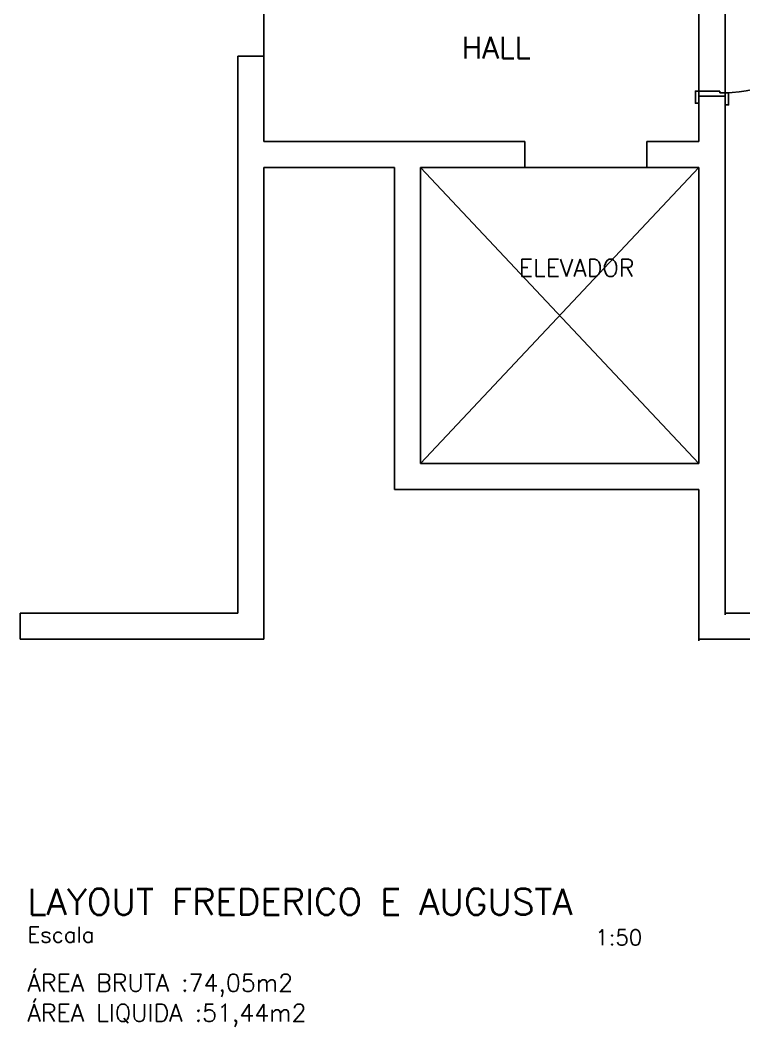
# Model space of a CAD drawing. Extents: x 126968 to 132038, y -1805 to 3860.
# Drawn here: x 128911 to 129326, y 1912 to 2490 of the extents above; entities that cross this region are included whole.
import ezdxf
from ezdxf.enums import TextEntityAlignment as Align

# ---------------------------------------------------------------- set-up
doc = ezdxf.new("R2010")
doc.units = 0
doc.header["$MEASUREMENT"] = 0
doc.layers.add('COTAS', color=8, linetype='CONTINUOUS', lineweight=20)
for name, color, linetype in [('ESCR03', 3, 'CONTINUOUS'), ('PENA01', 1, 'CONTINUOUS'), ('PENA03', 3, 'CONTINUOUS'), ('PENA06', 6, 'CONTINUOUS')]:
    doc.layers.add(name, color=color, linetype=linetype)
doc.styles.add('ROMANS', font='ROMANS.SHX')

msp = doc.modelspace()

# ---------------------------------------------------------------- linework, layer by layer
at = {"layer": 'PENA01'}
for p, q in [((129050.613, 2549.615), (129050.613, 2469.615)), ((129300.613, 2529.615), (129300.613, 2449.615)), ((129315.613, 2530.615), (129315.613, 2448.615)), ((129140.613, 2405.615), (129300.613, 2235.615)), ((129300.613, 2405.615), (129140.613, 2235.615)), ((129200.613, 2405.615), (129270.613, 2405.615))]:
    msp.add_line(p, q, dxfattribs=at)
msp.add_arc((129313.88, 2530.332), 81.736, 271.214962, 359.496777, dxfattribs=at)
at = {"layer": 'PENA03'}
for p, q in [((129300.613, 2449.615), (129312.613, 2449.615)), ((129300.613, 2446.615), (129300.613, 2449.615)), ((129312.613, 2448.615), (129312.613, 2449.615)), ((129312.613, 2448.615), (129315.613, 2448.615)), ((129315.613, 2446.615), (129315.613, 2448.615))]:
    msp.add_line(p, q, dxfattribs=at)
for points in [[(129300.613, 2449.615), (129298.613, 2449.615), (129298.613, 2442.615), (129300.613, 2442.615)], [(129315.613, 2448.615), (129317.613, 2448.615), (129317.613, 2441.615), (129315.613, 2441.615)]]:
    msp.add_lwpolyline(points, close=True, dxfattribs=at)
at = {"layer": 'PENA06'}
for p, q in [((129035.613, 2149.615), (129035.613, 2469.615)), ((129050.613, 2469.615), (129035.613, 2469.615)), ((129050.613, 2420.615), (129050.613, 2469.615)), ((129300.613, 2420.615), (129300.613, 2446.615)), ((129300.613, 2446.615), (129315.613, 2446.615)), ((129315.613, 2149.615), (129315.613, 2446.615)), ((129315.613, 2148.677), (129315.613, 2445.677)), ((129200.613, 2420.615), (129050.613, 2420.615)), ((129200.613, 2405.615), (129200.613, 2420.615)), ((129300.613, 2420.615), (129270.613, 2420.615)), ((129270.613, 2405.615), (129270.613, 2420.615)), ((129050.613, 2134.615), (129050.613, 2405.615)), ((129125.613, 2405.615), (129050.613, 2405.615)), ((129125.613, 2220.615), (129125.613, 2405.615)), ((129140.613, 2235.615), (129140.613, 2405.615)), ((129200.613, 2405.615), (129140.613, 2405.615)), ((129300.613, 2405.615), (129270.613, 2405.615)), ((129300.613, 2235.615), (129300.613, 2405.615)), ((129300.613, 2235.615), (129140.613, 2235.615)), ((129300.613, 2220.615), (129125.613, 2220.615)), ((129300.613, 2134.615), (129300.613, 2220.615)), ((129300.613, 2133.677), (129300.613, 2219.677)), ((129035.613, 2149.615), (128910.613, 2149.615)), ((129315.613, 2149.615), (129440.613, 2149.615)), ((129050.613, 2134.615), (128910.613, 2134.615)), ((129300.613, 2134.615), (129440.613, 2134.615))]:
    msp.add_line(p, q, dxfattribs=at)
at = {"layer": 'PENA06', "linetype": 'Continuous'}
msp.add_line((128910.613, 2149.615), (128910.613, 2134.615), dxfattribs=at)

# ---------------------------------------------------------------- texts
at = {"layer": 'COTAS', "color": 2, "linetype": 'Continuous', "style": 'ROMANS'}
for s, p in [('Escala', (128914.857, 1960.42)), ('1:50', (129241.057, 1958.844))]:
    msp.add_text(s, height=9, dxfattribs=at).set_placement(p)
at = {"layer": 'ESCR03', "color": 4, "linetype": 'Continuous', "style": 'ROMANS'}
msp.add_text('HALL', height=12.5, dxfattribs=at).set_placement((129184.105, 2474.507), align=Align.MIDDLE)
at = {"layer": 'ESCR03', "color": 3, "linetype": 'Continuous', "style": 'ROMANS'}
msp.add_text('ELEVADOR', height=10, dxfattribs=at).set_placement((129230.371, 2347.984), align=Align.MIDDLE)
at = {"layer": 'ESCR03', "color": 5, "linetype": 'Continuous', "style": 'ROMANS'}
msp.add_text('LAYOUT FREDERICO E AUGUSTA', height=15, dxfattribs=at).set_placement((128914.857, 1976.332))
at = {"layer": 'ESCR03', "color": 3, "linetype": 'Continuous', "style": 'ROMANS'}
for s, p in [('ÁREA BRUTA :74,05m2', (128914.857, 1932.249)), ('ÁREA LIQUIDA :51,44m2', (128914.857, 1915.005))]:
    msp.add_text(s, height=10, dxfattribs=at).set_placement(p)

doc.saveas('drawing.dxf')
